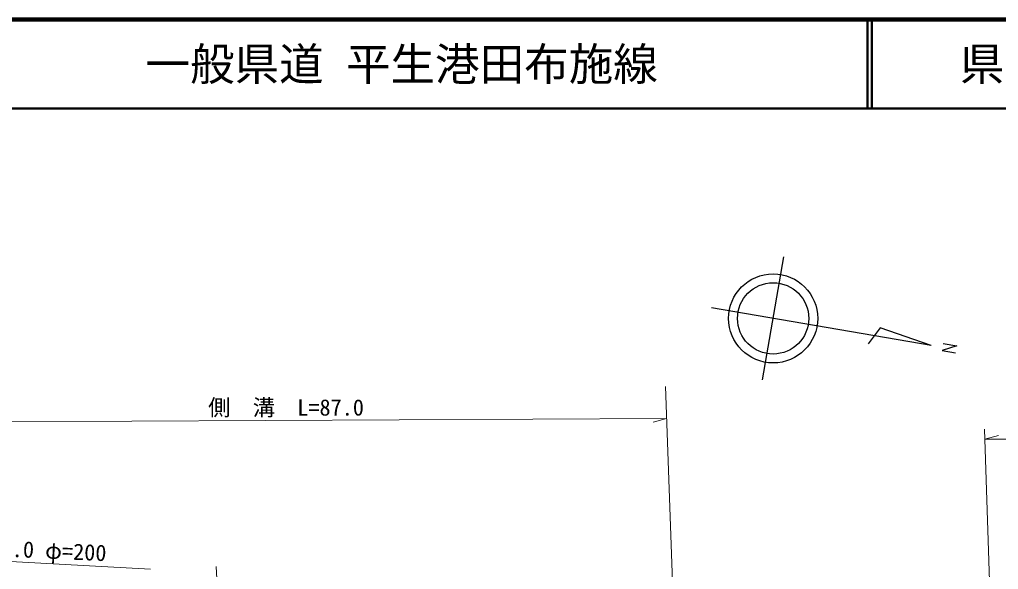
# Model space of a CAD drawing. Units: millimetres, scale not verified. Extents: x 40000 to 680000, y 20000 to 380000.
# Drawn here: x 202602 to 312462, y 318228 to 380000 of the extents above; entities that cross this region are included whole.
import ezdxf
from ezdxf.enums import TextEntityAlignment as Align

# ---------------------------------------------------------------- set-up
doc = ezdxf.new("R2010")
doc.units = ezdxf.units.MM
doc.header["$LTSCALE"] = 1000
for name, color, linetype, lineweight in [('M-BMK-SRVR', 3, 'Continuous', 25), ('M-STR-HTXT', 7, 'Continuous', 13), ('M-TTL', 2, 'Continuous', 140), ('M-TTL-LINE', 7, 'Continuous', 50)]:
    doc.layers.add(name, color=color, linetype=linetype, lineweight=lineweight)
doc.layers.add('M-TTL-TXT', color=7, linetype='Continuous')
doc.styles.add('ＭＳ ゴシック', font='')
doc.styles.get('ＭＳ ゴシック').set_extended_font_data('MS Gothic')

msp = doc.modelspace()

# ---------------------------------------------------------------- linework, layer by layer
at = {"layer": 'M-BMK-SRVR'}
for p, q in [((285994, 339530), (288361, 353328)), ((304918, 343386), (280278, 347613)), ((299174, 345386), (297850, 343584)), ((304918, 343386), (299174, 345386)), ((307796, 343334), (306135, 342807)), ((306135, 342807), (307663, 342553)), ((306275, 343595), (307796, 343334))]:
    msp.add_line(p, q, dxfattribs=at)
for radius in [5000, 4000]:
    msp.add_circle((287177, 346429), radius, dxfattribs=at)
at = {"layer": 'M-STR-HTXT'}
for p, q in [((276640, 295764), (275087, 338787)), ((191610, 334761), (275215, 335194)), ((275215, 335194), (273717, 334766)), ((312069, 297469), (310915, 333996)), ((310953, 332872), (312454, 333288)), ((310953, 332872), (486848, 332439)), ((191381, 319651), (217296, 318277)), ((226162, 288076), (224664, 318560))]:
    msp.add_line(p, q, dxfattribs=at)
at = {"layer": 'M-TTL'}
msp.add_line((680000, 380000), (40000, 380000), dxfattribs=at)
at = {"layer": 'M-TTL-LINE'}
for p, q in [((297750, 380000), (297750, 370000)), ((298250, 380000), (298250, 370000)), ((40000, 370000), (680000, 370000))]:
    msp.add_line(p, q, dxfattribs=at)

# ---------------------------------------------------------------- texts
at = {"layer": 'M-STR-HTXT', "style": 'ＭＳ ゴシック'}
msp.add_text('側\u3000溝\u3000L=87.0', height=1833, dxfattribs=at).set_placement((223768, 334960), align=Align.BOTTOM_LEFT)
msp.add_text('土管 L=7.0 φ=200', height=1833, rotation=357.4, dxfattribs=at).set_placement((191694, 319537), align=Align.BOTTOM_LEFT)
at = {"layer": 'M-TTL-TXT', "style": 'ＭＳ ゴシック'}
msp.add_text('一般県道 平生港田布施線', height=3666, dxfattribs=at).set_placement((216734, 375000), align=Align.MIDDLE_LEFT)
msp.add_text('県\u3000名', height=3666, dxfattribs=at).set_placement((315625, 375000), align=Align.MIDDLE_CENTER)

doc.saveas('drawing.dxf')
